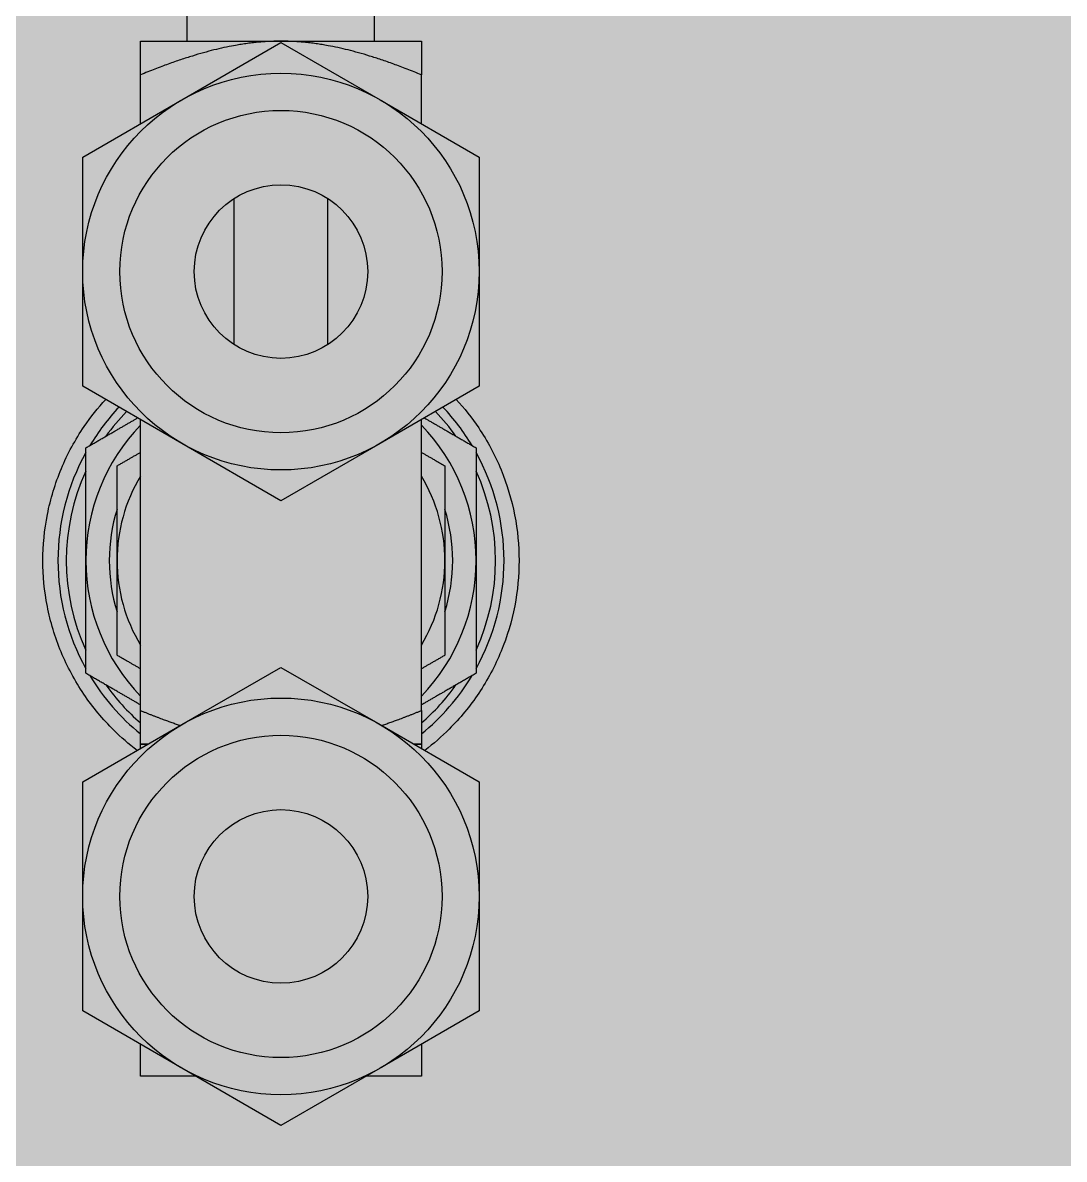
# Model space of a CAD drawing. Header units: millimetres. Extents: x -18489 to 17339, y -1599 to 10961.
# Drawn here: x -14362.62 to -14349.29, y 2009.56 to 2024.1 of the extents above; entities that cross this region are included whole.
import ezdxf

# ---------------------------------------------------------------- set-up
doc = ezdxf.new("R2010")
doc.units = ezdxf.units.MM
for name, color, linetype in [('188K-SM-03-F10-MECH-EQ-Y2257103$0$0 Xref', 8, 'Continuous'), ('188K-SM-03-F10-MECH-EQ-Y2257103$0$M-EQU-FOUNDATION', 8, 'Continuous'), ('188K-SM-03-F10-MECH-EQ-Y2257103$0$Micron CUP L10 HVAC EQU$0$M-MECH-EQU', 136, 'Continuous'), ('188K-SM-03-F10-MECH-EQ-Y2257103$0$Micron CUP L10 HVAC EQU$0$M-PHASE1 AREA', 252, 'Continuous')]:
    doc.layers.add(name, color=color, linetype=linetype)

# ---------------------------------------------------------------- blocks, each defined once
blk = doc.blocks.new('188K-SM-03-F10-MECH-EQ-Y2257103$0$Micron CUP L10 HVAC EQU$0$A$C0c53ceb0')
at = {"layer": '188K-SM-03-F10-MECH-EQ-Y2257103$0$Micron CUP L10 HVAC EQU$0$M-PHASE1 AREA'}
for p, q in [((17826.39114, 11064.45487), (17826.39114, 11081.81017)), ((17850.36686, 11064.45487), (17850.36686, 11081.06108)), ((17820.3972, 11064.45487), (17838.379, 11064.45487)), ((17820.3972, 11060.15459), (17820.3972, 11064.45487)), ((17838.379, 11064.45487), (17856.36079, 11064.45487)), ((17856.36079, 11064.45487), (17856.36079, 11060.15459)), ((17825.69184, 11056.9595), (17838.379, 11064.28444)), ((17838.379, 11064.28444), (17851.06615, 11056.9595)), ((17820.3972, 11053.90264), (17820.3972, 11060.15459)), ((17856.36079, 11053.90264), (17856.36079, 11060.15459)), ((17813.00469, 11049.63457), (17825.69184, 11056.9595)), ((17851.06615, 11056.9595), (17863.75331, 11049.63457)), ((17813.00469, 11034.98471), (17813.00469, 11049.63457)), ((17863.75331, 11049.63457), (17863.75331, 11034.98471)), ((17832.38507, 11025.64068), (17832.38507, 11044.32873)), ((17844.37293, 11025.64068), (17844.37293, 11044.32873)), ((17813.00469, 11020.33484), (17813.00469, 11034.98471)), ((17863.75331, 11034.98471), (17863.75331, 11020.33484)), ((17825.69184, 11013.00991), (17813.00469, 11020.33484)), ((17863.75331, 11020.33484), (17851.06615, 11013.00991)), ((17820.3972, 10978.84617), (17820.3972, 11016.06677)), ((17856.36079, 10978.84617), (17856.36079, 11016.06677)), ((17838.379, 11005.68498), (17825.69184, 11013.00991)), ((17851.06615, 11013.00991), (17838.379, 11005.68498)), ((17825.69184, 10977.04041), (17838.379, 10984.36535)), ((17838.379, 10984.36535), (17851.06615, 10977.04041)), ((17820.3972, 10974.54589), (17820.3972, 10978.84617)), ((17856.36079, 10978.84617), (17856.36079, 10974.54589)), ((17813.00469, 10969.71548), (17825.69184, 10977.04041)), ((17851.06615, 10977.04041), (17863.75331, 10969.71548)), ((17820.3972, 10973.98355), (17820.3972, 10974.54589)), ((17820.3972, 10974.54589), (17821.37121, 10974.54589)), ((17821.37121, 10974.54589), (17820.3972, 10974.54589)), ((17855.38679, 10974.54589), (17856.36079, 10974.54589)), ((17856.36079, 10974.54589), (17855.38679, 10974.54589)), ((17856.36079, 10974.54589), (17856.36079, 10973.98355)), ((17813.00469, 10955.06562), (17813.00469, 10969.71548)), ((17863.75331, 10969.71548), (17863.75331, 10955.06562)), ((17813.00469, 10940.41575), (17813.00469, 10955.06562)), ((17863.75331, 10955.06562), (17863.75331, 10940.41575)), ((17825.69184, 10933.09082), (17813.00469, 10940.41575)), ((17863.75331, 10940.41575), (17851.06615, 10933.09082)), ((17820.3972, 10932.08888), (17820.3972, 10936.14768)), ((17856.36079, 10936.14768), (17856.36079, 10932.08888)), ((17838.379, 10925.76588), (17825.69184, 10933.09082)), ((17851.06615, 10933.09082), (17838.379, 10925.76588)), ((17827.42726, 10932.08888), (17820.3972, 10932.08888)), ((17856.36079, 10932.08888), (17849.33074, 10932.08888))]:
    blk.add_line(p, q, dxfattribs=at)
for centre, radius in [((17838.379, 11034.98471), 25.37431), ((17838.379, 11034.98471), 20.61663), ((17838.379, 11034.98471), 11.10126), ((17838.379, 10955.06562), 25.37431), ((17838.379, 10955.06562), 20.61663), ((17838.379, 10955.06562), 11.10126)]:
    blk.add_circle(centre, radius, dxfattribs=at)
for radius, start, end in [(28.5461, 136.5572391, 148.9679646), (27.47219, 136.0212831, 144.6199773), (27.47219, 35.3800227, 43.9787169), (28.5461, 31.0320354, 43.4427609), (24.97472, 136.0544804, 179.9999981), (24.97472, 359.9999988, 43.9455196), (28.5461, 151.0320354, 208.9679646), (28.5461, 331.0320354, 28.9679646), (27.47219, 155.3800227, 204.6199773), (27.47219, 335.3800227, 24.6199773), (20.97876, 148.9972809, 180.0000019), (20.97876, 0, 31.0027191), (21.97775, 162.6585572, 197.3414428), (21.97775, 342.6585572, 17.3414428), (24.97472, 179.9999981, 223.9455196), (20.97876, 180.0000019, 211.0027191), (24.97472, 316.0544804, 359.9999988), (20.97876, 328.9972809, 0), (28.5461, 211.0320354, 230.9556865), (28.5461, 309.0443135, 328.9679646), (27.47219, 215.3800227, 229.1148071), (27.47219, 310.8851929, 324.6199773)]:
    blk.add_arc((17838.379, 10998.02213), radius, start, end, dxfattribs=at)
for points, weights in [([(17838.379, 11064.45487), (17830.9307, 11064.45487), (17820.3972, 11060.15459)], [5.37823954135, 5.37823954135, 4.45547951944]), ([(17856.36079, 11060.15459), (17845.8273, 11064.45487), (17838.379, 11064.45487)], [4.45547951944, 5.37823954135, 5.37823954135]), ([(17813.40428, 11012.44129), (17816.90227, 11014.46085), (17820.0405, 11016.27271)], [1.53912738948, 1.59914197789, 1.62890295187]), ([(17856.71749, 11016.27271), (17859.85573, 11014.46085), (17863.35372, 11012.44129)], [1.62890295138, 1.59914197742, 1.53912738902]), ([(17813.40428, 10998.02213), (17813.40428, 11004.71408), (17813.40428, 11012.44129)], [1.65817930755, 1.65817929973, 1.53912738964]), ([(17863.35372, 11012.44129), (17863.35372, 11004.71408), (17863.35372, 10998.02213)], [1.53912739155, 1.65817931453, 1.6581793096]), ([(17817.40024, 11010.13422), (17818.94764, 11011.02761), (17820.3972, 11011.86452)], [1.34926624729, 1.37647081417, 1.39658410901]), ([(17856.36079, 11011.86452), (17857.81036, 11011.02761), (17859.35776, 11010.13422)], [1.39658410892, 1.37647081408, 1.3492662472]), ([(17817.40024, 10998.02213), (17817.40024, 11003.64337), (17817.40024, 11010.13422)], [1.45363235515, 1.45363236157, 1.34926624769]), ([(17859.35776, 11010.13422), (17859.35776, 11003.64337), (17859.35776, 10998.02213)], [1.34926624701, 1.45363235442, 1.45363235442]), ([(17813.40428, 10983.60297), (17813.40428, 10991.33017), (17813.40428, 10998.02213)], [1.53912739288, 1.65817931886, 1.65817931103]), ([(17817.40024, 10985.91003), (17817.40024, 10992.40088), (17817.40024, 10998.02213)], [1.34926625137, 1.45363235271, 1.45363235912]), ([(17859.35776, 10998.02213), (17859.35776, 10992.40088), (17859.35776, 10985.91003)], [1.45363235442, 1.45363235443, 1.34926624701]), ([(17863.35372, 10998.02213), (17863.35372, 10991.33017), (17863.35372, 10983.60297)], [1.6581793096, 1.65817930468, 1.53912739155]), ([(17820.3972, 10984.17973), (17818.94764, 10985.01664), (17817.40024, 10985.91003)], [1.39658410911, 1.37647081426, 1.34926624738]), ([(17859.35776, 10985.91003), (17857.81036, 10985.01664), (17856.36079, 10984.17973)], [1.34926624736, 1.37647081424, 1.39658410908]), ([(17820.3972, 10979.5656), (17817.09734, 10981.47078), (17813.40428, 10983.60297)], [1.6322572289, 1.60262687128, 1.53912738926]), ([(17863.35372, 10983.60297), (17859.66066, 10981.47078), (17856.36079, 10979.5656)], [1.53912738902, 1.60262687103, 1.63225722864]), ([(17820.3972, 10978.84617), (17823.12904, 10977.73091), (17825.50479, 10976.93242)], [4.45547951945, 4.66296781288, 4.82380108128]), ([(17851.2532, 10976.93242), (17853.62896, 10977.73091), (17856.36079, 10978.84617)], [4.82380108128, 4.66296781288, 4.45547951945])]:
    blk.add_rational_spline(points, weights, degree=2, dxfattribs=at)
for points, knots in [([(17819.97478, 10973.73983), (17818.90327, 10974.55235), (17817.90197, 10975.42289), (17815.58973, 10977.70342), (17814.28964, 10979.25477), (17812.00782, 10982.62499), (17811.02591, 10984.44372), (17809.45466, 10988.22687), (17808.86407, 10990.19416), (17808.0916, 10994.13859), (17807.90985, 10996.11576), (17807.90985, 10999.95141), (17808.09593, 11001.94581), (17808.88019, 11005.91389), (17809.47816, 11007.8876), (17811.06332, 11011.67643), (17812.05165, 11013.49425), (17814.03699, 11016.40842), (17814.96061, 11017.5674), (17815.94377, 11018.6379)], [1.897884356, 1.897884356, 1.897884356, 1.897884356, 2.291760226, 2.291760226, 2.889241153, 2.889241153, 3.48672208, 3.48672208, 4.084203008, 4.084203008, 4.681683935, 4.681683935, 5.286346192, 5.286346192, 5.891008448, 5.891008448, 6.495670705, 6.495670705, 6.938055327, 6.938055327, 6.938055327, 6.938055327]), ([(17860.81429, 11018.63795), (17861.84559, 11017.51501), (17862.81263, 11016.29296), (17864.80548, 11013.32095), (17865.77067, 11011.51957), (17867.31828, 11007.76905), (17867.90179, 11005.81729), (17868.66682, 11001.89607), (17868.84815, 10999.92656), (17868.84815, 10996.1329), (17868.66965, 10994.17303), (17867.91048, 10990.26128), (17867.32993, 10988.30939), (17865.78483, 10984.55312), (17864.81907, 10982.74595), (17862.57434, 10979.39354), (17861.29519, 10977.84843), (17858.96371, 10975.51695), (17857.91208, 10974.59584), (17856.78324, 10973.7398)], [-6.937554866, -6.937554866, -6.937554866, -6.937554866, -6.472336139, -6.472336139, -5.875459494, -5.875459494, -5.278582849, -5.278582849, -4.681706203, -4.681706203, -4.08959664, -4.08959664, -3.497487076, -3.497487076, -2.905377513, -2.905377513, -2.31326795, -2.31326795, -1.898634231, -1.898634231, -1.898634231, -1.898634231])]:
    blk.add_open_spline(points, degree=3, knots=knots, dxfattribs=at)
blk = doc.blocks.new('188K-SM-03-F10-MECH-EQ-Y2257103$0$Micron CUP L10 HVAC EQU')
at = {"layer": '188K-SM-03-F10-MECH-EQ-Y2257103$0$Micron CUP L10 HVAC EQU$0$M-MECH-EQU'}
blk.add_blockref('188K-SM-03-F10-MECH-EQ-Y2257103$0$Micron CUP L10 HVAC EQU$0$A$C0c53ceb0', (-206166.7, 2082.18), dxfattribs=at)
blk = doc.blocks.new('188K-SM-03-F10-MECH-EQ-Y2257103')
at = {"layer": '188K-SM-03-F10-MECH-EQ-Y2257103$0$M-EQU-FOUNDATION'}
h = blk.add_hatch(dxfattribs=at)
h.set_pattern_fill('AR-CONC', color=256, scale=0.1)
h.set_pattern_definition([(50, (4473.521, 709.199), (18.218467, -1.593909), [1.905, -20.955]), (355, (4473.521, 709.2), (-3.524342, 19.105685), [1.524, -16.764058]), (100.45144, (4475.04, 709.066), (14.694125, 17.511775), [1.619001, -17.809024]), (46.1842, (4473.521, 714.28), (27.107904, -4.204233), [2.8575, -31.4325]), (96.63556, (4475.78, 713.93), (23.740413, 24.742612), [2.428502, -26.71356]), (351.18415, (4473.52, 714.28), (23.740413, 24.742612), [2.285997, -25.145973]), (21, (4476.061, 713.009), (15.161439, -10.22652), [1.905, -20.955]), (326, (4476.061, 713.01), (6.180203, 18.418797), [1.524, -16.764]), (71.45144, (4477.325, 712.157), (21.341642, 8.192277), [1.619001, -17.808994]), (37.5, (4473.5214, 709.199), (0.3088603, 8.4555039), [0, -16.5608, 0, -17.018, 0, -16.8275]), (7.5, (4473.521, 709.199), (6.6819663, 10.0180575), [0, -9.7028, 0, -16.1798, 0, -6.4135]), (327.5, (4467.857, 709.199), (13.5590595, -0.5728744), [0, -6.35, 0, -19.812, 0, -26.289]), (317.5, (4465.317, 709.199), (14.812918, 2.542649), [0, -8.255, 0, -13.1572, 0, -18.669])])
h.paths.add_polyline_path([(-14928.149, 5602.459), (-14278.149, 5602.459), (-14278.149, 1902.459), (-14928.149, 1902.459)], flags=16)
h.paths.add_polyline_path([(-14933.149, 5607.459), (-14273.149, 5607.459), (-14273.149, 1897.459), (-14933.149, 1897.459)])
h = blk.add_hatch(dxfattribs=at)
h.set_pattern_fill('AR-CONC', color=256, scale=0.3)
h.set_pattern_definition([(50, (4473.52, 709.2), (54.6554, -4.78173), [5.715, -62.865]), (355, (4473.52, 709.2), (-10.57303, 57.31705), [4.572, -50.29218]), (100.45144, (4478.076, 708.8), (44.08237, 52.53533), [4.857, -53.42707]), (46.1842, (4473.52, 724.44), (81.32371, -12.6127), [8.5725, -94.2975]), (96.63556, (4480.3, 723.39), (71.22124, 74.22784), [7.2855, -80.14068]), (351.18415, (4473.52, 724.44), (71.22124, 74.22784), [6.858, -75.43792]), (21, (4481.14, 720.63), (45.48432, -30.67956), [5.715, -62.865]), (326, (4481.14, 720.63), (18.54061, 55.25639), [4.572, -50.292]), (71.45144, (4484.93, 718.07), (64.02493, 24.57683), [4.857, -53.42698]), (37.5, (4473.521, 709.2), (0.926581, 25.366512), [0, -49.6824, 0, -51.054, 0, -50.4825]), (7.5, (4473.52, 709.2), (20.0459, 30.054172), [0, -29.1084, 0, -48.5394, 0, -19.2405]), (327.5, (4456.529, 709.2), (40.677179, -1.718623), [0, -19.05, 0, -59.436, 0, -78.867]), (317.5, (4448.91, 709.2), (44.438754, 7.62795), [0, -24.765, 0, -39.4716, 0, -56.007])])
h.paths.add_polyline_path([(-14918.149, 5592.459), (-14288.149, 5592.459), (-14288.149, 1912.459), (-14918.149, 1912.459)])
at = {"layer": '188K-SM-03-F10-MECH-EQ-Y2257103$0$0 Xref', "xscale": 0.1, "yscale": 0.1, "zscale": 0.1}
blk.add_blockref('188K-SM-03-F10-MECH-EQ-Y2257103$0$Micron CUP L10 HVAC EQU', (4473.521, 709.199), dxfattribs=at)

msp = doc.modelspace()

# ---------------------------------------------------------------- block references
msp.add_blockref('188K-SM-03-F10-MECH-EQ-Y2257103', (0, 0))

doc.saveas('drawing.dxf')
